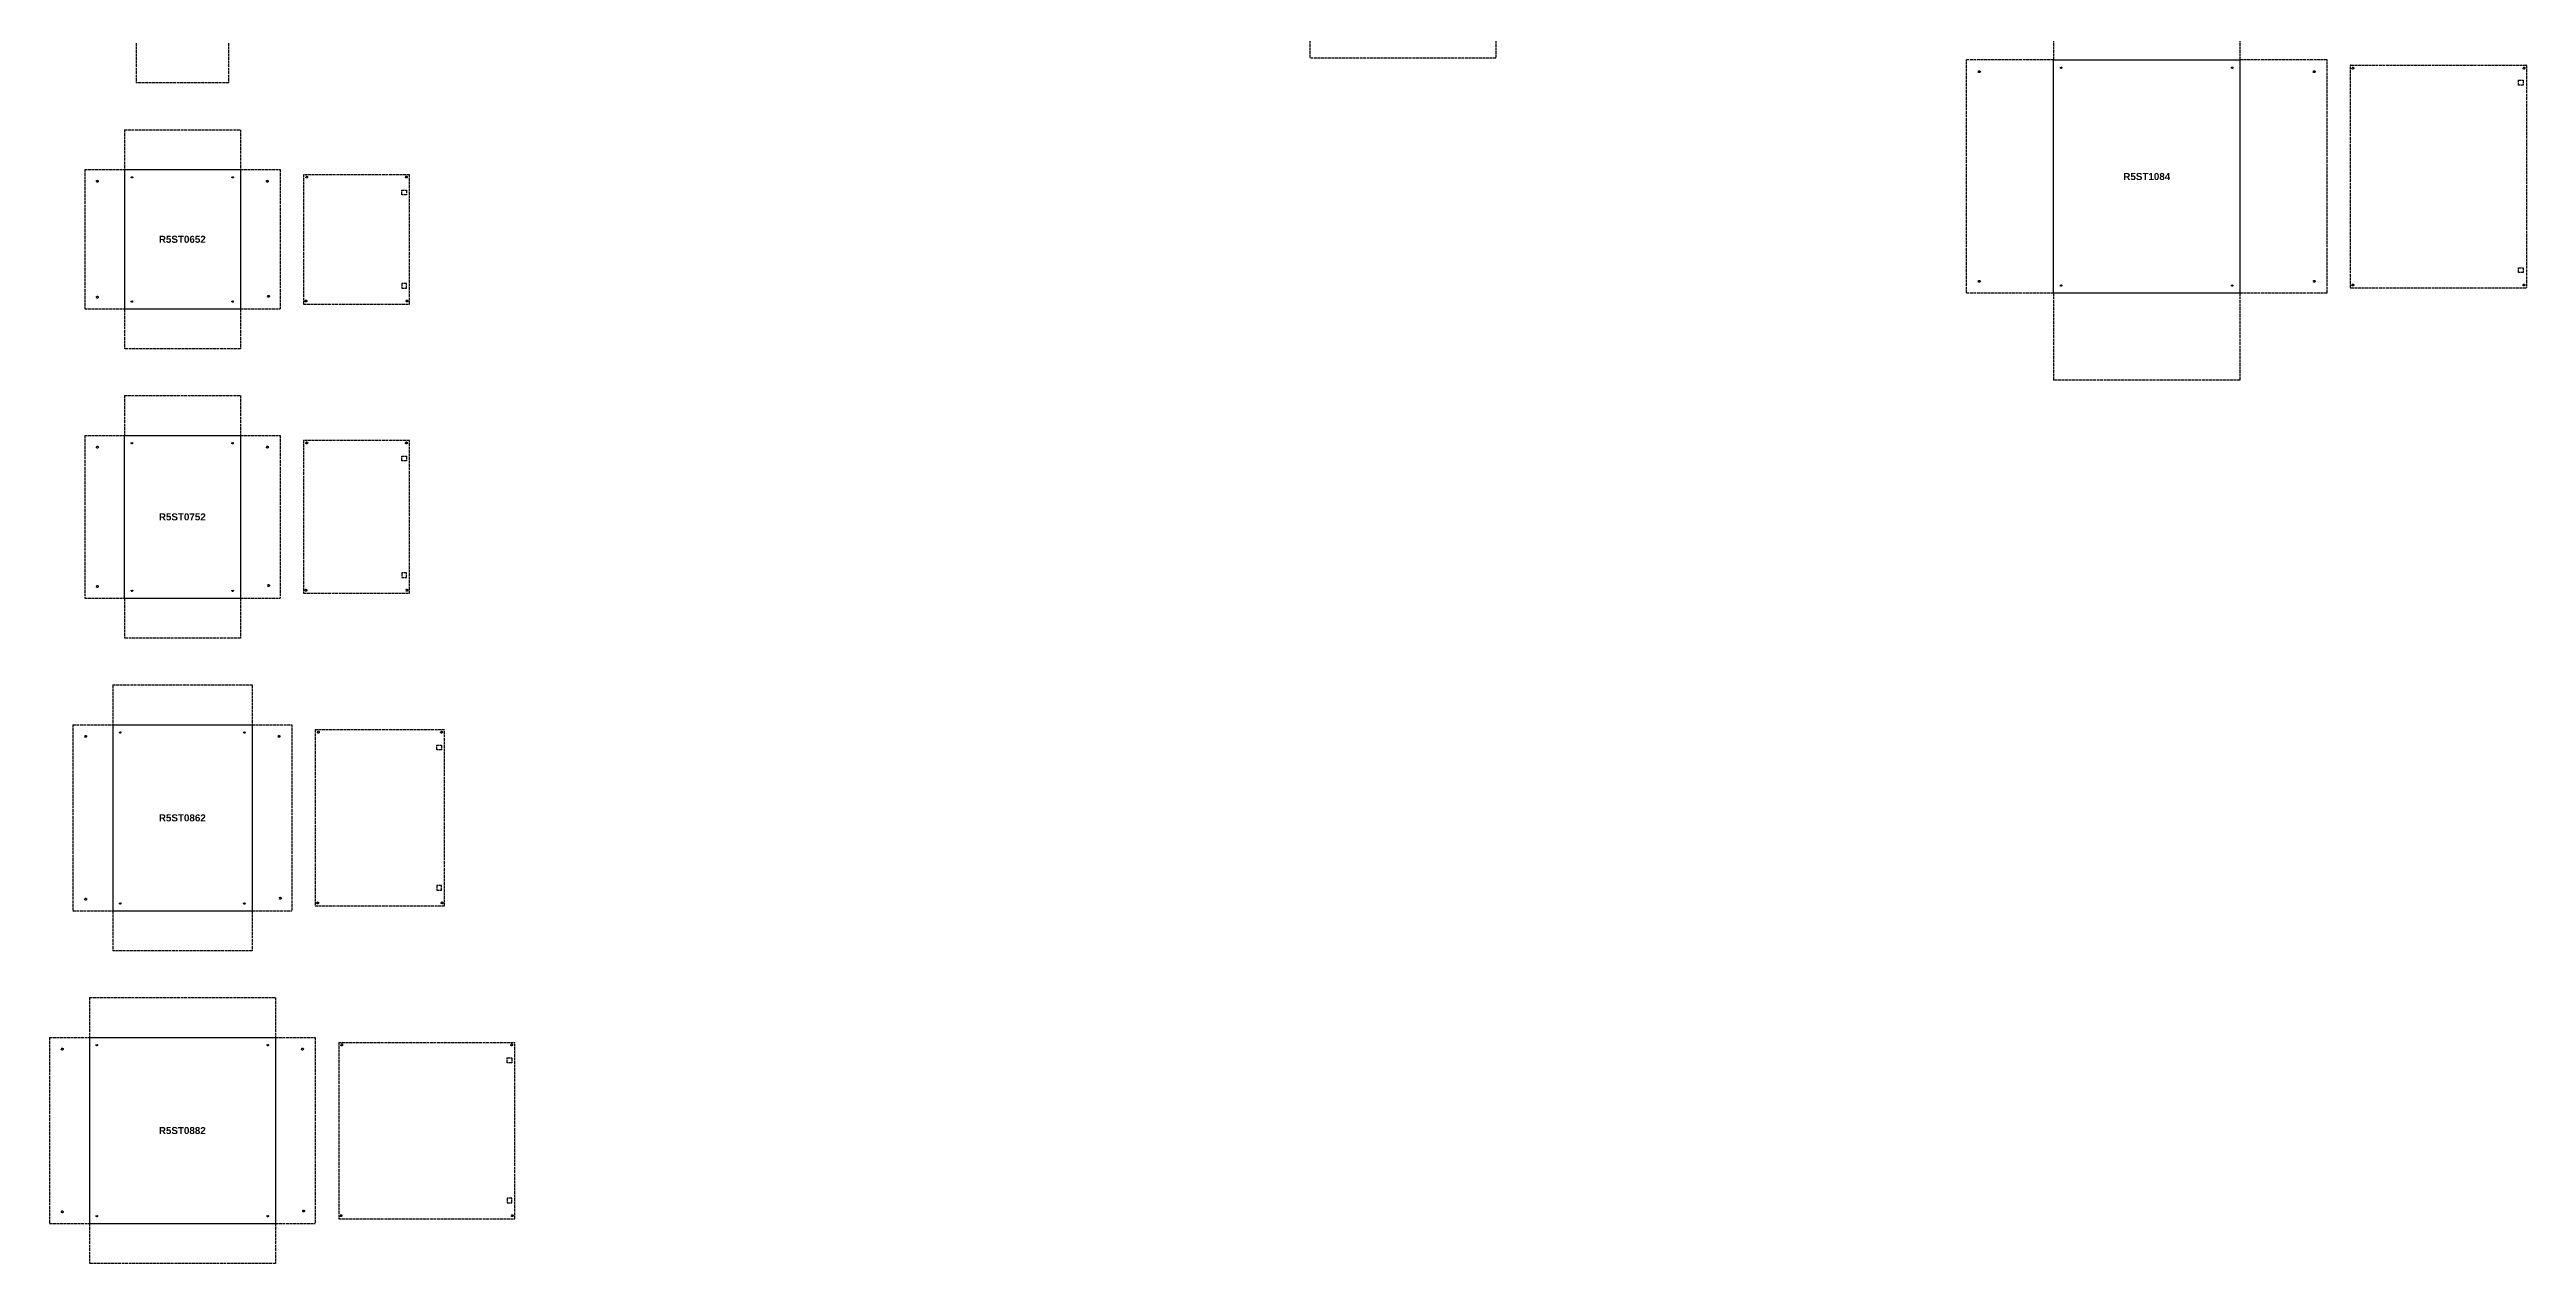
# Model space of a CAD drawing. Header units: millimetres. Extents: x 2534 to 15141, y 1284 to 16748.
# Drawn here: x 4561 to 15141, y 1284 to 6466 of the extents above; entities that cross this region are included whole.
import ezdxf

# ---------------------------------------------------------------- set-up
doc = ezdxf.new("R2010")
doc.units = ezdxf.units.MM
doc.linetypes.add('ACAD_ISO02W100', pattern=[15, 12, -3])
doc.styles.get("Standard").update_dxf_attribs({"font": 'arial.ttf'})

# ---------------------------------------------------------------- blocks, each defined once
blk = doc.blocks.new('A$C11C00261')
at = {"linetype": 'ACAD_ISO02W100', "lineweight": 30}
for p, q in [((0, 20), (20, 20)), ((0, 0), (0, 20)), ((20, 0), (0, 0)), ((20, 20), (20, 0))]:
    blk.add_line(p, q, dxfattribs=at)

msp = doc.modelspace()

# ---------------------------------------------------------------- linework, layer by layer
at = {"linetype": 'ACAD_ISO02W100', "lineweight": 30}
for p, q in [((13121, 6794), (13121, 6422)), ((13917, 6794), (13917, 6422)), ((9944, 6699), (9944, 6429)), ((10739, 6699), (10739, 6429)), ((4931, 6494), (4931, 6324)), ((5326, 6494), (5326, 6324)), ((10739, 6429), (9944, 6429)), ((13121, 6422), (12749, 6422)), ((12749, 5427), (12749, 6422)), ((14289, 6422), (13917, 6422)), ((14289, 5427), (14289, 6422)), ((14389, 5451), (14389, 6398)), ((14391, 6400), (15138, 6400)), ((15141, 6398), (15141, 5451)), ((5326, 6324), (4931, 6324)), ((15107, 6335), (15127, 6335)), ((15107, 6314), (15107, 6335)), ((15127, 6314), (15107, 6314)), ((15127, 6335), (15127, 6314)), ((4881, 6124), (4881, 5954)), ((4881, 6124), (5376, 6124)), ((5376, 6124), (5376, 5954)), ((4711, 5954), (4711, 5359)), ((4711, 5954), (4881, 5954)), ((5376, 5954), (5546, 5954)), ((5546, 5954), (5546, 5359)), ((6098, 5932), (5646, 5932)), ((5646, 5932), (5646, 5380)), ((6098, 5380), (6098, 5932)), ((15107, 5514), (15107, 5535)), ((15107, 5535), (15127, 5535)), ((15127, 5514), (15107, 5514)), ((15127, 5535), (15127, 5514)), ((12749, 5427), (13121, 5427)), ((13121, 5427), (13121, 5459)), ((13121, 5427), (13121, 5055)), ((13917, 5427), (13917, 5055)), ((13917, 5427), (14289, 5427)), ((15138, 5448), (14391, 5448)), ((4711, 5359), (4881, 5359)), ((4881, 5359), (4881, 5189)), ((5376, 5359), (5546, 5359)), ((5376, 5359), (5376, 5189)), ((5646, 5380), (6098, 5380)), ((5376, 5189), (4881, 5189)), ((4881, 4989), (4881, 4819)), ((4881, 4989), (5376, 4989)), ((5376, 4989), (5376, 4819)), ((13917, 5055), (13121, 5055)), ((4711, 4819), (4711, 4124)), ((4711, 4819), (4881, 4819)), ((5376, 4819), (5546, 4819)), ((5546, 4819), (5546, 4124)), ((6098, 4797), (5646, 4797)), ((5646, 4797), (5646, 4145)), ((6098, 4145), (6098, 4797)), ((5646, 4145), (6098, 4145)), ((4711, 4124), (4881, 4124)), ((4881, 4124), (4881, 3954)), ((5376, 4124), (5546, 4124)), ((5376, 4124), (5376, 3954)), ((5376, 3954), (4881, 3954)), ((4831, 3754), (4831, 3584)), ((4831, 3754), (5426, 3754)), ((5426, 3754), (5426, 3584)), ((4661, 3584), (4661, 2789)), ((4661, 3584), (4831, 3584)), ((5426, 3584), (5596, 3584)), ((5596, 3584), (5596, 2789)), ((6248, 3562), (5696, 3562)), ((5696, 3562), (5696, 2810)), ((6248, 2810), (6248, 3562)), ((4661, 2789), (4831, 2789)), ((4831, 2789), (4831, 2619)), ((5426, 2789), (5596, 2789)), ((5426, 2789), (5426, 2619)), ((5696, 2810), (6248, 2810)), ((5426, 2619), (4831, 2619)), ((4731, 2419), (4731, 2249)), ((4731, 2419), (5526, 2419)), ((5526, 2419), (5526, 2249)), ((4561, 2249), (4561, 1454)), ((4561, 2249), (4731, 2249)), ((5526, 2249), (5696, 2249)), ((5696, 2249), (5696, 1454)), ((5796, 2227), (5796, 1475)), ((5796, 2227), (6548, 2227)), ((6548, 1475), (6548, 2227)), ((4561, 1454), (4731, 1454)), ((4731, 1454), (4731, 1284)), ((5526, 1454), (5696, 1454)), ((5526, 1454), (5526, 1284)), ((5796, 1475), (6548, 1475)), ((5526, 1284), (4731, 1284))]:
    msp.add_line(p, q, dxfattribs=at)
at = {"lineweight": 30}
for p, q in [((13121, 5427), (13121, 6422)), ((13121, 6422), (13917, 6422)), ((13917, 6422), (13917, 5427)), ((4881, 5954), (5376, 5954)), ((4881, 5954), (4881, 5359)), ((5376, 5954), (5376, 5359)), ((13121, 5427), (13917, 5427)), ((4881, 5359), (5376, 5359)), ((4881, 4819), (5376, 4819)), ((4881, 4124), (4881, 4819)), ((5376, 4819), (5376, 4124)), ((4881, 4124), (5376, 4124)), ((4831, 3584), (5426, 3584)), ((4831, 3584), (4831, 2789)), ((5426, 3584), (5426, 2789)), ((4831, 2789), (5426, 2789)), ((4731, 2249), (4731, 1454)), ((4731, 2249), (5526, 2249)), ((5526, 2249), (5526, 1454)), ((4731, 1454), (5526, 1454))]:
    msp.add_line(p, q, dxfattribs=at)
at = {"linetype": 'ACAD_ISO02W100', "lineweight": 30}
for centre, radius in [((12803, 6372), 4), ((13153, 6389), 3), ((13884, 6389), 3), ((14234, 6372), 4), ((14399, 6387), 4), ((15130, 6387), 4), ((5659, 5922), 4), ((6085, 5922), 4), ((4765, 5904), 4), ((4913, 5921), 3), ((5343, 5921), 3), ((5491, 5904), 4), ((4765, 5409), 4), ((5496, 5413), 4), ((5656, 5393), 4), ((6087, 5393), 4), ((12803, 5477), 4), ((13153, 5459), 3), ((13884, 5459), 3), ((14234, 5477), 4), ((14399, 5461), 4), ((15130, 5461), 4), ((4913, 5391), 3), ((5343, 5391), 3), ((4765, 4769), 4), ((4913, 4786), 3), ((5343, 4786), 3), ((5491, 4769), 4), ((5659, 4787), 4), ((6085, 4787), 4), ((4765, 4174), 4), ((4913, 4156), 3), ((5343, 4156), 3), ((5496, 4178), 4), ((5656, 4158), 4), ((6087, 4158), 4), ((4715, 3534), 4), ((4863, 3551), 3), ((5393, 3551), 3), ((5541, 3534), 4), ((5709, 3552), 4), ((6235, 3552), 4), ((4715, 2839), 4), ((4863, 2821), 3), ((5393, 2821), 3), ((5546, 2843), 4), ((5706, 2823), 4), ((6237, 2823), 4), ((4615, 2199), 4), ((4763, 2216), 3), ((5493, 2216), 3), ((5641, 2199), 4), ((5809, 2217), 4), ((6535, 2217), 4), ((4615, 1504), 4), ((4763, 1486), 3), ((5493, 1486), 3), ((5646, 1508), 4), ((5806, 1488), 4), ((6537, 1488), 4)]:
    msp.add_circle(centre, radius, dxfattribs=at)
for centre, start, end in [((14391, 6398), 90, 180), ((15138, 6398), 0, 90), ((14391, 5451), 180, 270), ((15138, 5451), 270, 0)]:
    msp.add_arc(centre, 2.5, start, end, dxfattribs=at)

# ---------------------------------------------------------------- block references
for p in [(6065, 5846), (6065, 4711), (6215, 3476), (6515, 2141)]:
    msp.add_blockref('A$C11C00261', p, dxfattribs=at)
at = {"linetype": 'ACAD_ISO02W100', "lineweight": 30, "xscale": -1, "rotation": 180}
for p in [(6065, 5467), (6065, 4232), (6215, 2897), (6515, 1562)]:
    msp.add_blockref('A$C11C00261', p, dxfattribs=at)

# ---------------------------------------------------------------- texts
at = {"linetype": 'ACAD_ISO02W100', "char_height": 30, "attachment_point": 5}
for s, width, insert in [('{\\f@Arial Unicode MS|b1|i0|c204|p34;R5ST1084}', 163.58, (13519, 5924)), ('{\\f@Arial Unicode MS|b1|i0|c204|p34;R5ST0652}', 205.92, (5128, 5656)), ('{\\f@Arial Unicode MS|b1|i0|c204|p34;R5ST0752}', 205.92, (5128, 4471)), ('{\\f@Arial Unicode MS|b1|i0|c204|p34;R5ST0862}', 205.92, (5128, 3186)), ('{\\f@Arial Unicode MS|b1|i0|c204|p34;R5ST0882}', 205.92, (5128, 1851))]:
    msp.add_mtext_dynamic_manual_height_columns(s, width=width, gutter_width=12.5, heights=[0], dxfattribs=dict(at, insert=insert))

doc.saveas('drawing.dxf')
